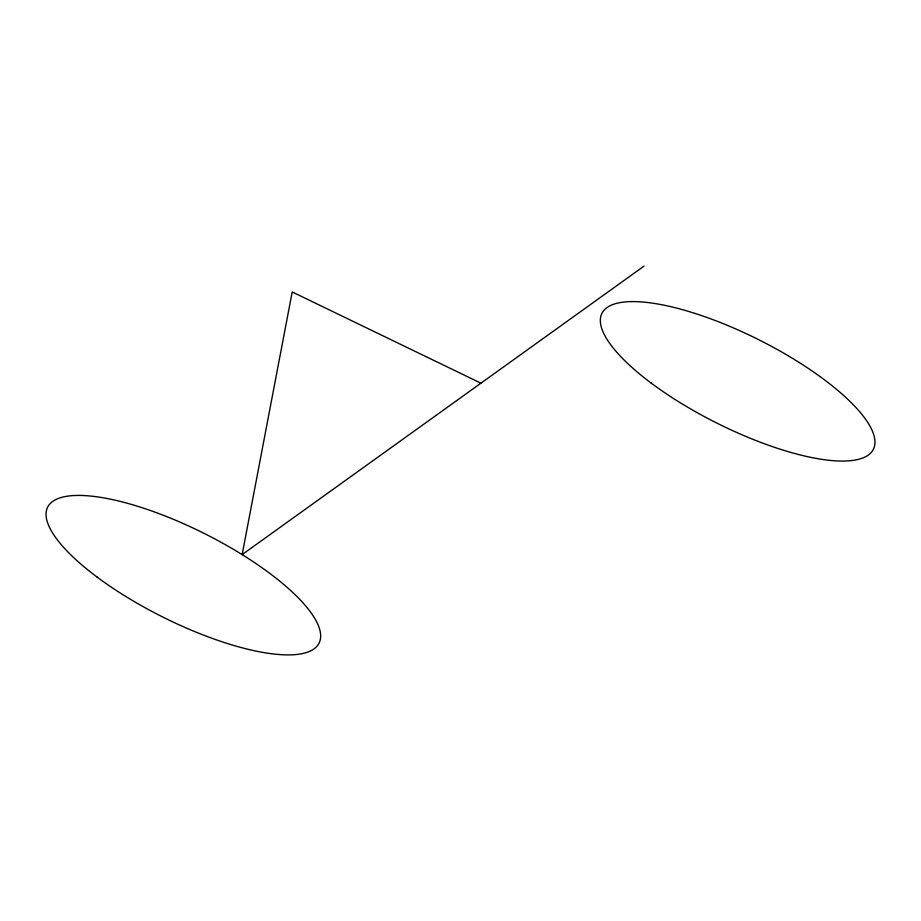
<?xml version="1.0" encoding="UTF-8"?>
<svg xmlns="http://www.w3.org/2000/svg" width="921" height="921" viewBox="0 0 921 921"><rect width="100%" height="100%" fill="white"/><g stroke="black" fill="none" stroke-linecap="round" stroke-linejoin="round"><path stroke-width="1.38" d="M644.009 266.123L242.142 554.603L292.21 291.957L480.935 383.182M96.958 576.972A151.781 46.649 26.6 0 0 318.977 643.295A151.781 46.649 26.6 0 0 134.109 505.215A151.781 46.649 26.6 0 0 96.958 576.972M651.262 383.136A151.781 46.649 26.6 0 0 873.281 449.46A151.781 46.649 26.6 0 0 688.413 311.379A151.781 46.649 26.6 0 0 651.262 383.136"/></g></svg>
